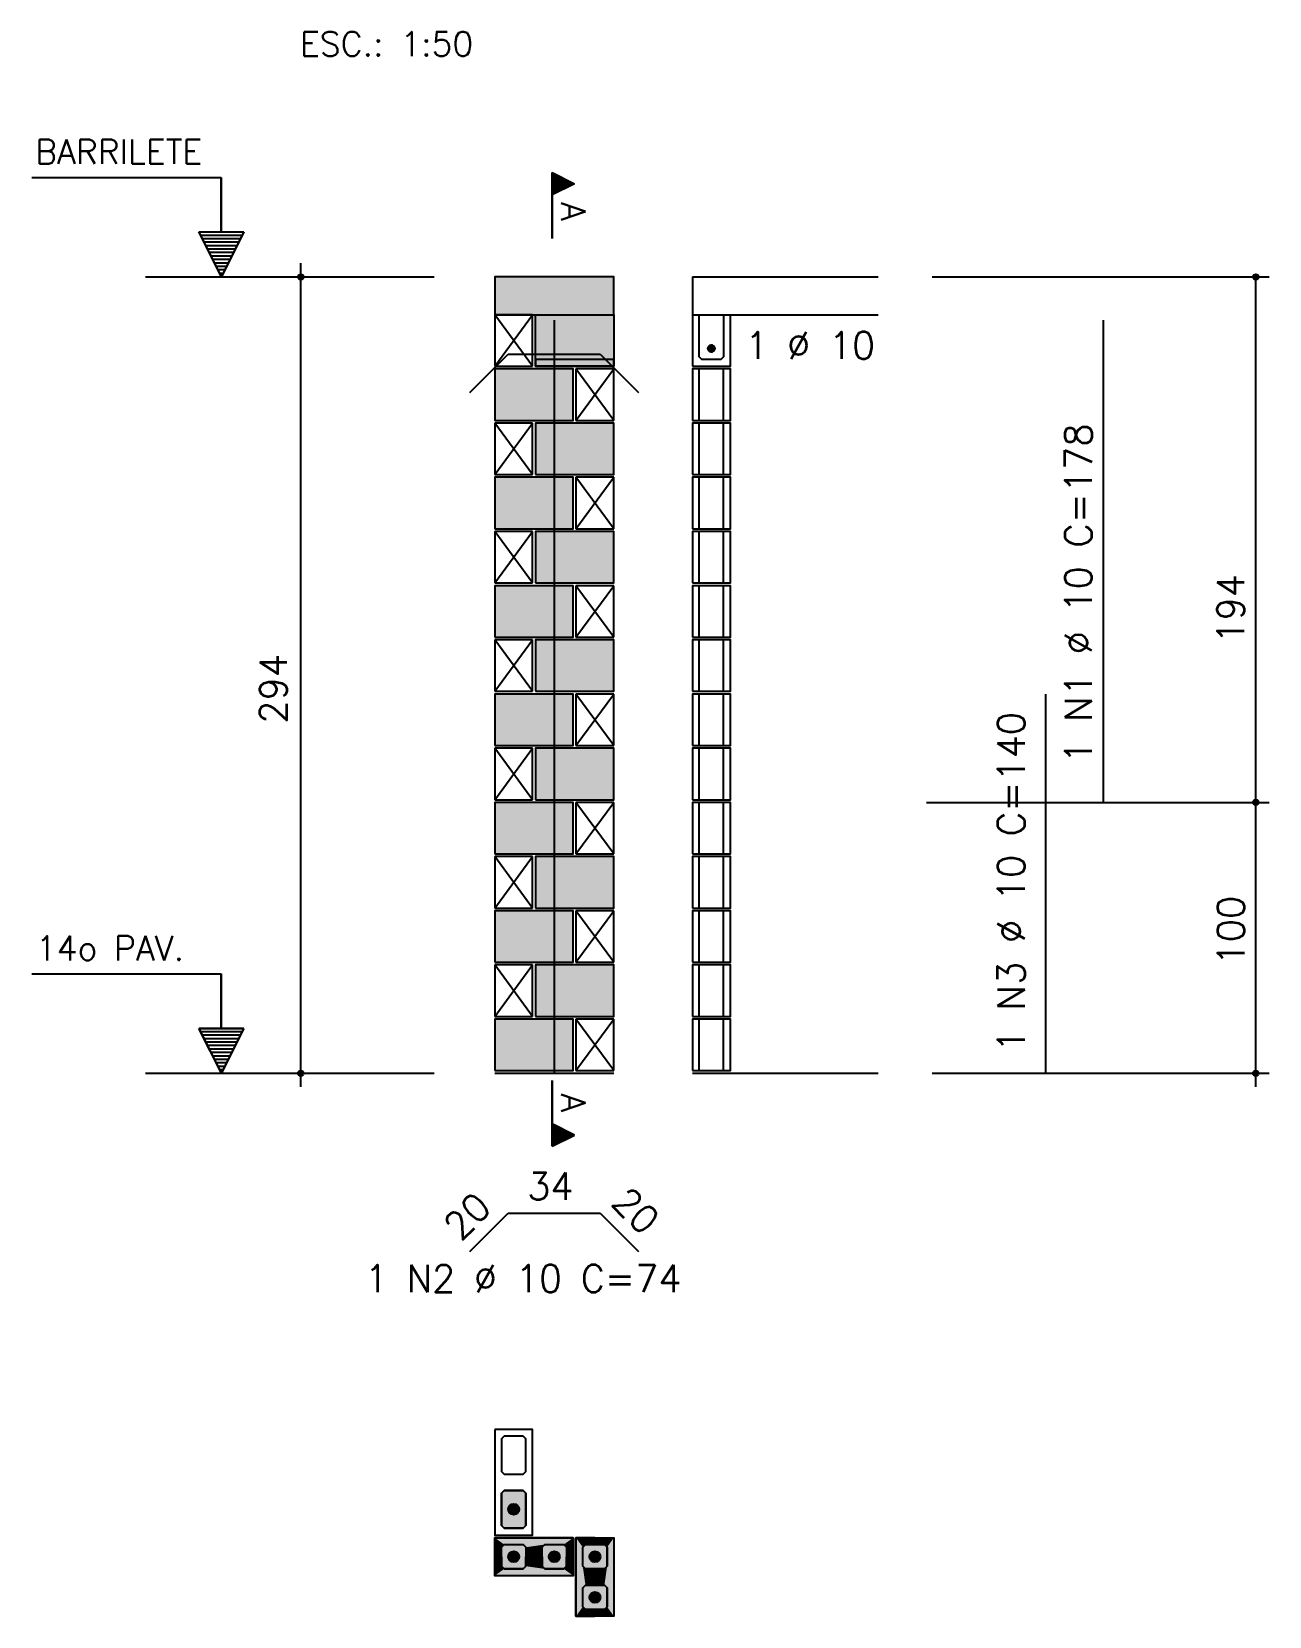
# Model space of a CAD drawing. Extents: x -1 to 122, y -1 to 61.
# Drawn here: x 37.44 to 46.58, y 21.98 to 33.68 of the extents above; entities that cross this region are included whole.
import ezdxf

# ---------------------------------------------------------------- set-up
doc = ezdxf.new("R2010")
doc.units = 0
doc.header["$MEASUREMENT"] = 0
doc.linetypes.add('ESTILO_TQS_0001', pattern=[0.45, 0.3, -0.15])
for name, color, linetype in [('PENA_01', 1, 'CONTINUOUS'), ('PENA_02', 2, 'CONTINUOUS'), ('PENA_03', 3, 'CONTINUOUS'), ('PENA_05', 5, 'CONTINUOUS'), ('PENA_09', 254, 'CONTINUOUS'), ('PENA_11', 252, 'CONTINUOUS'), ('PENA_27', 21, 'CONTINUOUS')]:
    doc.layers.add(name, color=color, linetype=linetype)
doc.styles.get("Standard").update_dxf_attribs({"font": 'ROMANS.SHX'})

msp = doc.modelspace()

# ---------------------------------------------------------------- linework, layer by layer
at = {"layer": 'PENA_01', "linetype": 'Continuous'}
for p, q in [((38.278715, 31.872475), (40.409579, 31.872475)), ((38.278715, 25.992475), (40.409579, 25.992475))]:
    msp.add_line(p, q, dxfattribs=at)
for points in [[(40.927071, 23.313494), (40.907071, 23.293494), (40.907071, 23.053494), (40.927071, 23.033494), (41.067071, 23.033494), (41.087071, 23.053494), (41.087071, 23.293494), (41.067071, 23.313494), (40.927071, 23.313494)], [(40.927071, 22.913494), (40.907071, 22.893494), (40.907071, 22.653494), (40.927071, 22.633494), (41.067071, 22.633494), (41.087071, 22.653494), (41.087071, 22.893494), (41.067071, 22.913494), (40.927071, 22.913494)]]:
    msp.add_lwpolyline(points, dxfattribs=at)
at = {"layer": 'PENA_01', "linetype": 'ESTILO_TQS_0001'}
for points in [[(40.907071, 22.493494), (40.927071, 22.513494), (41.067071, 22.513494), (41.087071, 22.493494), (41.087071, 22.353494), (41.067071, 22.333494), (40.927071, 22.333494), (40.907071, 22.353494), (40.907071, 22.493494)], [(41.207071, 22.493494), (41.227071, 22.513494), (41.367071, 22.513494), (41.387071, 22.493494), (41.387071, 22.353494), (41.367071, 22.333494), (41.227071, 22.333494), (41.207071, 22.353494), (41.207071, 22.493494)], [(41.527071, 22.333494), (41.507071, 22.353494), (41.507071, 22.493494), (41.527071, 22.513494), (41.667071, 22.513494), (41.687071, 22.493494), (41.687071, 22.353494), (41.667071, 22.333494), (41.527071, 22.333494)], [(41.527071, 22.033494), (41.507071, 22.053494), (41.507071, 22.193494), (41.527071, 22.213494), (41.667071, 22.213494), (41.687071, 22.193494), (41.687071, 22.053494), (41.667071, 22.033494), (41.527071, 22.033494)]]:
    msp.add_lwpolyline(points, dxfattribs=at)
at = {"layer": 'PENA_02', "linetype": 'Continuous'}
for p, q in [((41.137071, 31.592475), (40.857071, 31.592475)), ((40.857071, 31.592475), (40.857071, 31.212475)), ((41.137071, 31.212475), (41.137071, 31.592475)), ((40.857071, 31.212475), (41.137071, 31.212475)), ((41.737071, 31.192475), (41.457071, 31.192475)), ((41.457071, 31.192475), (41.457071, 30.812475)), ((41.737071, 30.812475), (41.737071, 31.192475)), ((41.137071, 30.792475), (40.857071, 30.792475)), ((40.857071, 30.792475), (40.857071, 30.412475)), ((41.137071, 30.412475), (41.137071, 30.792475)), ((41.457071, 30.812475), (41.737071, 30.812475)), ((40.857071, 30.412475), (41.137071, 30.412475)), ((41.737071, 30.392475), (41.457071, 30.392475)), ((41.457071, 30.392475), (41.457071, 30.012475)), ((41.737071, 30.012475), (41.737071, 30.392475)), ((41.137071, 29.992475), (40.857071, 29.992475)), ((40.857071, 29.992475), (40.857071, 29.612475)), ((41.137071, 29.612475), (41.137071, 29.992475)), ((41.457071, 30.012475), (41.737071, 30.012475)), ((40.857071, 29.612475), (41.137071, 29.612475)), ((41.737071, 29.592475), (41.457071, 29.592475)), ((41.457071, 29.592475), (41.457071, 29.212475)), ((41.737071, 29.212475), (41.737071, 29.592475)), ((41.137071, 29.192475), (40.857071, 29.192475)), ((40.857071, 29.192475), (40.857071, 28.812475)), ((41.137071, 28.812475), (41.137071, 29.192475)), ((41.457071, 29.212475), (41.737071, 29.212475)), ((40.857071, 28.812475), (41.137071, 28.812475)), ((41.737071, 28.792475), (41.457071, 28.792475)), ((41.457071, 28.792475), (41.457071, 28.412475)), ((41.737071, 28.412475), (41.737071, 28.792475)), ((41.137071, 28.392475), (40.857071, 28.392475)), ((40.857071, 28.392475), (40.857071, 28.012475)), ((41.137071, 28.012475), (41.137071, 28.392475)), ((41.457071, 28.412475), (41.737071, 28.412475)), ((40.857071, 28.012475), (41.137071, 28.012475)), ((41.737071, 27.992475), (41.457071, 27.992475)), ((41.457071, 27.992475), (41.457071, 27.612475)), ((41.737071, 27.612475), (41.737071, 27.992475)), ((41.457071, 27.612475), (41.737071, 27.612475)), ((41.137071, 27.592475), (40.857071, 27.592475)), ((40.857071, 27.592475), (40.857071, 27.212475)), ((41.137071, 27.212475), (41.137071, 27.592475)), ((40.857071, 27.212475), (41.137071, 27.212475)), ((41.737071, 27.192475), (41.457071, 27.192475)), ((41.457071, 27.192475), (41.457071, 26.812475)), ((41.737071, 26.812475), (41.737071, 27.192475)), ((41.137071, 26.792475), (40.857071, 26.792475)), ((40.857071, 26.792475), (40.857071, 26.412475)), ((41.137071, 26.412475), (41.137071, 26.792475)), ((41.457071, 26.812475), (41.737071, 26.812475)), ((40.857071, 26.412475), (41.137071, 26.412475)), ((41.737071, 26.392475), (41.457071, 26.392475)), ((41.457071, 26.392475), (41.457071, 26.012475)), ((41.737071, 26.012475), (41.737071, 26.392475)), ((40.857071, 25.992475), (41.737071, 25.992475)), ((41.457071, 26.012475), (41.737071, 26.012475))]:
    msp.add_line(p, q, dxfattribs=at)
at = {"layer": 'PENA_02', "linetype": 'ESTILO_TQS_0001'}
msp.add_line((41.737071, 31.262475), (41.157071, 31.262475), dxfattribs=at)
at = {"layer": 'PENA_02', "linetype": 'Continuous'}
for points in [[(40.857071, 31.592475), (41.737071, 31.592475), (41.737071, 31.872475), (40.857071, 31.872475), (40.857071, 31.592475)], [(41.737071, 31.212475), (41.157071, 31.212475), (41.157071, 31.592475), (41.737071, 31.592475), (41.737071, 31.212475)], [(40.857071, 30.812475), (41.437071, 30.812475), (41.437071, 31.192475), (40.857071, 31.192475), (40.857071, 30.812475)], [(41.157071, 30.412475), (41.737071, 30.412475), (41.737071, 30.792475), (41.157071, 30.792475), (41.157071, 30.412475)], [(40.857071, 30.012475), (41.437071, 30.012475), (41.437071, 30.392475), (40.857071, 30.392475), (40.857071, 30.012475)], [(41.157071, 29.612475), (41.737071, 29.612475), (41.737071, 29.992475), (41.157071, 29.992475), (41.157071, 29.612475)], [(40.857071, 29.212475), (41.437071, 29.212475), (41.437071, 29.592475), (40.857071, 29.592475), (40.857071, 29.212475)], [(41.157071, 28.812475), (41.737071, 28.812475), (41.737071, 29.192475), (41.157071, 29.192475), (41.157071, 28.812475)], [(40.857071, 28.412475), (41.437071, 28.412475), (41.437071, 28.792475), (40.857071, 28.792475), (40.857071, 28.412475)], [(41.157071, 28.012475), (41.737071, 28.012475), (41.737071, 28.392475), (41.157071, 28.392475), (41.157071, 28.012475)], [(40.857071, 27.612475), (41.437071, 27.612475), (41.437071, 27.992475), (40.857071, 27.992475), (40.857071, 27.612475)], [(41.157071, 27.212475), (41.737071, 27.212475), (41.737071, 27.592475), (41.157071, 27.592475), (41.157071, 27.212475)], [(40.857071, 26.812475), (41.437071, 26.812475), (41.437071, 27.192475), (40.857071, 27.192475), (40.857071, 26.812475)], [(41.157071, 26.412475), (41.737071, 26.412475), (41.737071, 26.792475), (41.157071, 26.792475), (41.157071, 26.412475)], [(40.857071, 26.012475), (41.437071, 26.012475), (41.437071, 26.392475), (40.857071, 26.392475), (40.857071, 26.012475)], [(40.857071, 23.363494), (40.857071, 22.583494), (41.137071, 22.583494), (41.137071, 23.363494), (40.857071, 23.363494)], [(40.857071, 22.563494), (41.437071, 22.563494), (41.437071, 22.283494), (40.857071, 22.283494), (40.857071, 22.563494)], [(41.457071, 21.983494), (41.457071, 22.563494), (41.737071, 22.563494), (41.737071, 21.983494), (41.457071, 21.983494)]]:
    msp.add_lwpolyline(points, dxfattribs=at)
for centre, radius in [((39.424861, 31.872475), 0.02), ((39.424861, 31.872475), 0.01), ((46.477066, 31.872475), 0.02), ((46.477066, 31.872475), 0.01), ((46.477066, 27.992475), 0.02), ((46.477066, 27.992475), 0.01), ((39.424861, 25.992475), 0.02), ((39.424861, 25.992475), 0.01), ((46.477066, 25.992475), 0.02), ((46.477066, 25.992475), 0.01)]:
    msp.add_circle(centre, radius, dxfattribs=at)
at = {"layer": 'PENA_03', "linetype": 'Continuous'}
for p, q in [((41.281188, 32.156112), (41.281188, 32.642494)), ((41.281188, 32.642494), (41.447121, 32.559528)), ((41.281883, 32.641366), (41.44556, 32.559528)), ((41.281884, 32.641366), (41.281884, 32.477689)), ((38.837714, 32.604341), (37.437714, 32.604341)), ((38.837714, 32.204341), (38.837714, 32.604341)), ((38.839114, 32.204341), (38.839114, 32.605741)), ((41.447121, 32.559528), (41.281883, 32.476909)), ((41.44556, 32.559528), (41.281884, 32.477689)), ((41.293952, 32.636112), (41.293952, 32.482943)), ((41.306716, 32.62973), (41.306716, 32.489325)), ((41.31948, 32.623348), (41.31948, 32.495707)), ((41.332244, 32.616966), (41.332244, 32.502089)), ((41.345008, 32.610584), (41.345008, 32.508471)), ((41.357772, 32.604202), (41.357772, 32.514853)), ((41.370536, 32.59782), (41.370536, 32.521235)), ((41.3833, 32.591438), (41.3833, 32.527617)), ((41.396064, 32.585056), (41.396064, 32.533999)), ((41.408828, 32.578674), (41.408828, 32.540381)), ((41.421593, 32.572292), (41.421593, 32.546763)), ((41.434357, 32.56591), (41.434357, 32.553146)), ((41.281884, 32.476909), (41.281884, 32.156112)), ((38.838414, 31.872475), (38.672481, 32.204341)), ((38.672481, 32.204341), (38.837714, 32.204341)), ((38.838414, 31.875597), (38.674737, 32.202949)), ((39.00209, 32.202949), (38.674737, 32.202949)), ((38.991583, 32.178813), (38.685244, 32.178813)), ((39.004347, 32.204341), (38.838414, 31.872475)), ((39.00209, 32.20295), (38.838414, 31.875597)), ((38.839114, 32.204341), (39.004347, 32.204341)), ((38.978819, 32.153285), (38.698009, 32.153285)), ((38.966055, 32.127757), (38.710773, 32.127757)), ((38.95329, 32.102229), (38.723537, 32.102229)), ((38.940526, 32.0767), (38.736301, 32.0767)), ((38.927762, 32.051172), (38.749065, 32.051172)), ((38.914998, 32.025644), (38.761829, 32.025644)), ((38.902234, 32.000116), (38.774593, 32.000116)), ((38.88947, 31.974588), (38.787357, 31.974588)), ((38.876706, 31.94906), (38.800121, 31.94906)), ((39.424861, 25.891943), (39.424861, 31.972475)), ((38.863942, 31.923531), (38.812885, 31.923531)), ((38.851178, 31.898003), (38.82565, 31.898003)), ((42.317071, 31.872475), (42.317071, 31.212475)), ((42.317071, 31.872475), (43.68775, 31.872475)), ((44.08775, 31.872475), (46.577066, 31.872475)), ((46.477066, 25.891943), (46.477066, 31.872475)), ((40.857071, 31.212475), (41.137071, 31.592475)), ((41.137071, 31.212475), (40.857071, 31.592475)), ((42.317071, 31.592475), (43.68775, 31.592475)), ((41.457071, 30.812475), (41.737071, 31.192475)), ((41.737071, 30.812475), (41.457071, 31.192475)), ((42.367071, 30.812475), (42.367071, 31.192475)), ((42.547071, 30.812475), (42.547071, 31.192475)), ((40.857071, 30.412475), (41.137071, 30.792475)), ((41.137071, 30.412475), (40.857071, 30.792475)), ((42.367071, 30.412475), (42.367071, 30.792475)), ((42.547071, 30.412475), (42.547071, 30.792475)), ((41.457071, 30.012475), (41.737071, 30.392475)), ((41.737071, 30.012475), (41.457071, 30.392475)), ((42.367071, 30.012475), (42.367071, 30.392475)), ((42.547071, 30.012475), (42.547071, 30.392475)), ((40.857071, 29.612475), (41.137071, 29.992475)), ((41.137071, 29.612475), (40.857071, 29.992475)), ((42.367071, 29.612475), (42.367071, 29.992475)), ((42.547071, 29.612475), (42.547071, 29.992475)), ((41.457071, 29.212475), (41.737071, 29.592475)), ((41.737071, 29.212475), (41.457071, 29.592475)), ((42.367071, 29.212475), (42.367071, 29.592475)), ((42.547071, 29.212475), (42.547071, 29.592475)), ((40.857071, 28.812475), (41.137071, 29.192475)), ((41.137071, 28.812475), (40.857071, 29.192475)), ((42.367071, 28.812475), (42.367071, 29.192475)), ((42.547071, 28.812475), (42.547071, 29.192475)), ((41.457071, 28.412475), (41.737071, 28.792475)), ((41.737071, 28.412475), (41.457071, 28.792475)), ((42.367071, 28.412475), (42.367071, 28.792475)), ((42.547071, 28.412475), (42.547071, 28.792475)), ((40.857071, 28.012475), (41.137071, 28.392475)), ((41.137071, 28.012475), (40.857071, 28.392475)), ((42.367071, 28.012475), (42.367071, 28.392475)), ((42.547071, 28.012475), (42.547071, 28.392475)), ((41.457071, 27.612475), (41.737071, 27.992475)), ((41.737071, 27.612475), (41.457071, 27.992475)), ((42.367071, 27.612475), (42.367071, 27.992475)), ((42.547071, 27.612475), (42.547071, 27.992475)), ((44.045819, 27.992475), (46.577066, 27.992475)), ((40.857071, 27.212475), (41.137071, 27.592475)), ((41.137071, 27.212475), (40.857071, 27.592475)), ((42.367071, 27.212475), (42.367071, 27.592475)), ((42.547071, 27.212475), (42.547071, 27.592475)), ((41.457071, 26.812475), (41.737071, 27.192475)), ((41.737071, 26.812475), (41.457071, 27.192475)), ((42.367071, 26.812475), (42.367071, 27.192475)), ((42.547071, 26.812475), (42.547071, 27.192475)), ((40.857071, 26.412475), (41.137071, 26.792475)), ((41.137071, 26.412475), (40.857071, 26.792475)), ((42.367071, 26.412475), (42.367071, 26.792475)), ((42.547071, 26.412475), (42.547071, 26.792475)), ((38.837714, 26.724341), (37.437714, 26.724341)), ((38.837714, 26.324341), (38.837714, 26.724341)), ((38.839114, 26.324341), (38.839114, 26.725741)), ((38.838414, 25.992475), (38.672481, 26.324341)), ((38.672481, 26.324341), (38.837714, 26.324341)), ((38.838414, 25.995597), (38.674737, 26.322949)), ((39.00209, 26.322949), (38.674737, 26.322949)), ((39.004347, 26.324341), (38.838414, 25.992475)), ((39.00209, 26.32295), (38.838414, 25.995597)), ((38.839114, 26.324341), (39.004347, 26.324341)), ((41.457071, 26.012475), (41.737071, 26.392475)), ((41.737071, 26.012475), (41.457071, 26.392475)), ((42.367071, 26.012475), (42.367071, 26.392475)), ((42.547071, 26.012475), (42.547071, 26.392475)), ((38.991583, 26.298813), (38.685244, 26.298813)), ((38.978819, 26.273285), (38.698009, 26.273285)), ((38.966055, 26.247757), (38.710773, 26.247757)), ((38.95329, 26.222229), (38.723537, 26.222229)), ((38.940526, 26.1967), (38.736301, 26.1967)), ((38.927762, 26.171172), (38.749065, 26.171172)), ((38.914998, 26.145644), (38.761829, 26.145644)), ((38.902234, 26.120116), (38.774593, 26.120116)), ((38.88947, 26.094588), (38.787357, 26.094588)), ((38.876706, 26.06906), (38.800121, 26.06906)), ((38.863942, 26.043531), (38.812885, 26.043531)), ((38.851178, 26.018003), (38.82565, 26.018003)), ((42.317071, 25.992475), (43.68775, 25.992475)), ((44.08775, 25.992475), (46.577066, 25.992475)), ((41.281188, 25.939755), (41.281188, 25.453373)), ((41.281884, 25.618958), (41.281884, 25.939755)), ((41.281188, 25.453373), (41.447121, 25.536339)), ((41.447121, 25.536339), (41.281883, 25.618958)), ((41.281883, 25.454501), (41.44556, 25.536339)), ((41.281884, 25.454501), (41.281884, 25.618178)), ((41.44556, 25.536339), (41.281884, 25.618178)), ((41.293952, 25.459755), (41.293952, 25.612924)), ((41.306716, 25.466137), (41.306716, 25.606542)), ((41.31948, 25.472519), (41.31948, 25.60016)), ((41.332244, 25.478901), (41.332244, 25.593778)), ((41.345008, 25.485283), (41.345008, 25.587396)), ((41.357772, 25.491665), (41.357772, 25.581014)), ((41.370536, 25.498047), (41.370536, 25.574632)), ((41.3833, 25.504429), (41.3833, 25.56825)), ((41.396064, 25.510811), (41.396064, 25.561868)), ((41.408828, 25.517193), (41.408828, 25.555486)), ((41.421593, 25.523575), (41.421593, 25.549104)), ((41.434357, 25.529957), (41.434357, 25.542721))]:
    msp.add_line(p, q, dxfattribs=at)
for points in [[(42.317071, 31.212475), (42.597071, 31.212475), (42.597071, 31.592475)], [(42.547071, 31.592475), (42.547071, 31.282475), (42.527071, 31.262475), (42.387071, 31.262475), (42.367071, 31.282475), (42.367071, 31.592475)], [(42.48162, 31.343465), (42.479458, 31.353634), (42.473348, 31.362044), (42.464345, 31.367242), (42.454007, 31.368328), (42.44412, 31.365116), (42.436394, 31.35816), (42.432166, 31.348663), (42.432166, 31.338267), (42.436394, 31.328771), (42.44412, 31.321815), (42.454007, 31.318602), (42.464345, 31.319689), (42.473348, 31.324887), (42.479458, 31.333297), (42.48162, 31.343465)], [(42.317071, 30.812475), (42.597071, 30.812475), (42.597071, 31.192475), (42.317071, 31.192475), (42.317071, 30.812475)], [(42.317071, 30.412475), (42.597071, 30.412475), (42.597071, 30.792475), (42.317071, 30.792475), (42.317071, 30.412475)], [(42.317071, 30.012475), (42.597071, 30.012475), (42.597071, 30.392475), (42.317071, 30.392475), (42.317071, 30.012475)], [(42.317071, 29.612475), (42.597071, 29.612475), (42.597071, 29.992475), (42.317071, 29.992475), (42.317071, 29.612475)], [(42.317071, 29.212475), (42.597071, 29.212475), (42.597071, 29.592475), (42.317071, 29.592475), (42.317071, 29.212475)], [(42.317071, 28.812475), (42.597071, 28.812475), (42.597071, 29.192475), (42.317071, 29.192475), (42.317071, 28.812475)], [(42.317071, 28.412475), (42.597071, 28.412475), (42.597071, 28.792475), (42.317071, 28.792475), (42.317071, 28.412475)], [(42.317071, 28.012475), (42.597071, 28.012475), (42.597071, 28.392475), (42.317071, 28.392475), (42.317071, 28.012475)], [(42.317071, 27.612475), (42.597071, 27.612475), (42.597071, 27.992475), (42.317071, 27.992475), (42.317071, 27.612475)], [(42.317071, 27.212475), (42.597071, 27.212475), (42.597071, 27.592475), (42.317071, 27.592475), (42.317071, 27.212475)], [(42.317071, 26.812475), (42.597071, 26.812475), (42.597071, 27.192475), (42.317071, 27.192475), (42.317071, 26.812475)], [(42.317071, 26.412475), (42.597071, 26.412475), (42.597071, 26.792475), (42.317071, 26.792475), (42.317071, 26.412475)], [(42.317071, 26.012475), (42.597071, 26.012475), (42.597071, 26.392475), (42.317071, 26.392475), (42.317071, 26.012475)], [(40.927071, 22.633494), (40.907071, 22.653494), (40.907071, 22.893494), (40.927071, 22.913494), (41.067071, 22.913494), (41.087071, 22.893494), (41.087071, 22.653494), (41.067071, 22.633494), (40.927071, 22.633494)], [(41.087071, 22.353494), (41.067071, 22.333494), (40.927071, 22.333494), (40.907071, 22.353494), (40.907071, 22.493494), (40.927071, 22.513494), (41.067071, 22.513494), (41.087071, 22.493494), (41.087071, 22.353494)], [(41.387071, 22.353494), (41.367071, 22.333494), (41.227071, 22.333494), (41.207071, 22.353494), (41.207071, 22.493494), (41.227071, 22.513494), (41.367071, 22.513494), (41.387071, 22.493494), (41.387071, 22.353494)], [(41.687071, 22.353494), (41.667071, 22.333494), (41.527071, 22.333494), (41.507071, 22.353494), (41.507071, 22.493494), (41.527071, 22.513494), (41.667071, 22.513494), (41.687071, 22.493494), (41.687071, 22.353494)], [(41.687071, 22.053494), (41.667071, 22.033494), (41.527071, 22.033494), (41.507071, 22.053494), (41.507071, 22.193494), (41.527071, 22.213494), (41.667071, 22.213494), (41.687071, 22.193494), (41.687071, 22.053494)]]:
    msp.add_lwpolyline(points, dxfattribs=at)
for centre, radius in [((42.45662, 31.343465), 0.025), ((40.997071, 22.773494), 0.04), ((40.997071, 22.423494), 0.04), ((41.297071, 22.423494), 0.04), ((41.597071, 22.423494), 0.04), ((41.597071, 22.123494), 0.04)]:
    msp.add_circle(centre, radius, dxfattribs=at)
for points in [[(42.48162, 31.343465), (42.436394, 31.35816), (42.432166, 31.348663)], [(42.48162, 31.343465), (42.44412, 31.365116), (42.433127, 31.352016)], [(42.48162, 31.343465), (42.44412, 31.365116), (42.436394, 31.35816)], [(42.48162, 31.343465), (42.454007, 31.368328), (42.44412, 31.365116)], [(42.48162, 31.343465), (42.460961, 31.368085), (42.44412, 31.365116)], [(42.48162, 31.343465), (42.464345, 31.367242), (42.454007, 31.368328)], [(42.48162, 31.343465), (42.475771, 31.359535), (42.460961, 31.368085)], [(42.48162, 31.343465), (42.473348, 31.362044), (42.464345, 31.367242)], [(42.48162, 31.343465), (42.479458, 31.353634), (42.473348, 31.362044)], [(42.48162, 31.343465), (42.432166, 31.348663), (42.432166, 31.338267)], [(42.48162, 31.343465), (42.432166, 31.338267), (42.436394, 31.328771)], [(42.48162, 31.343465), (42.433127, 31.352016), (42.433127, 31.334915)], [(42.48162, 31.343465), (42.433127, 31.334915), (42.44412, 31.321815)], [(42.48162, 31.343465), (42.436394, 31.328771), (42.44412, 31.321815)], [(42.48162, 31.343465), (42.44412, 31.321815), (42.460961, 31.318845)], [(42.48162, 31.343465), (42.44412, 31.321815), (42.454007, 31.318602)], [(42.48162, 31.343465), (42.454007, 31.318602), (42.464345, 31.319689)], [(42.48162, 31.343465), (42.460961, 31.318845), (42.475771, 31.327395)], [(42.48162, 31.343465), (42.464345, 31.319689), (42.473348, 31.324887)], [(42.48162, 31.343465), (42.473348, 31.324887), (42.479458, 31.333297)], [(42.48162, 31.343465), (42.475771, 31.327395), (42.48162, 31.343465)], [(42.48162, 31.343465), (42.479458, 31.333297), (42.48162, 31.343465)], [(41.037071, 22.773494), (40.977071, 22.808135), (40.959483, 22.787175)], [(41.037071, 22.773494), (40.959483, 22.787175), (40.959483, 22.759814)], [(41.037071, 22.773494), (40.959483, 22.759814), (40.977071, 22.738853)], [(41.037071, 22.773494), (41.004017, 22.812887), (40.977071, 22.808135)], [(41.037071, 22.773494), (40.977071, 22.738853), (41.004017, 22.734102)], [(41.037071, 22.773494), (41.027713, 22.799206), (41.004017, 22.812887)], [(41.037071, 22.773494), (41.004017, 22.734102), (41.027713, 22.747783)], [(41.037071, 22.773494), (41.027713, 22.747783), (41.037071, 22.773494)], [(41.037071, 22.423494), (41.004017, 22.462887), (40.977071, 22.458135)], [(41.037071, 22.423494), (41.027713, 22.449206), (41.004017, 22.462887)], [(41.337071, 22.423494), (41.304017, 22.462887), (41.277071, 22.458135)], [(41.337071, 22.423494), (41.327713, 22.449206), (41.304017, 22.462887)], [(41.637071, 22.423494), (41.604017, 22.462887), (41.577071, 22.458135)], [(41.637071, 22.423494), (41.627713, 22.449206), (41.604017, 22.462887)], [(41.037071, 22.423494), (40.977071, 22.458135), (40.959483, 22.437175)], [(41.037071, 22.423494), (40.959483, 22.437175), (40.959483, 22.409814)], [(41.037071, 22.423494), (40.959483, 22.409814), (40.977071, 22.388853)], [(41.037071, 22.423494), (40.977071, 22.388853), (41.004017, 22.384102)], [(41.037071, 22.423494), (41.004017, 22.384102), (41.027713, 22.397783)], [(41.037071, 22.423494), (41.027713, 22.397783), (41.037071, 22.423494)], [(41.337071, 22.423494), (41.277071, 22.458135), (41.259483, 22.437175)], [(41.337071, 22.423494), (41.259483, 22.437175), (41.259483, 22.409814)], [(41.337071, 22.423494), (41.259483, 22.409814), (41.277071, 22.388853)], [(41.337071, 22.423494), (41.277071, 22.388853), (41.304017, 22.384102)], [(41.337071, 22.423494), (41.304017, 22.384102), (41.327713, 22.397783)], [(41.337071, 22.423494), (41.327713, 22.397783), (41.337071, 22.423494)], [(41.637071, 22.423494), (41.577071, 22.458135), (41.559483, 22.437175)], [(41.637071, 22.423494), (41.559483, 22.437175), (41.559483, 22.409814)], [(41.637071, 22.423494), (41.559483, 22.409814), (41.577071, 22.388853)], [(41.637071, 22.423494), (41.577071, 22.388853), (41.604017, 22.384102)], [(41.637071, 22.423494), (41.604017, 22.384102), (41.627713, 22.397783)], [(41.637071, 22.423494), (41.627713, 22.397783), (41.637071, 22.423494)], [(41.637071, 22.123494), (41.577071, 22.158135), (41.559483, 22.137175)], [(41.637071, 22.123494), (41.559483, 22.137175), (41.559483, 22.109814)], [(41.637071, 22.123494), (41.559483, 22.109814), (41.577071, 22.088853)], [(41.637071, 22.123494), (41.604017, 22.162887), (41.577071, 22.158135)], [(41.637071, 22.123494), (41.577071, 22.088853), (41.604017, 22.084102)], [(41.637071, 22.123494), (41.627713, 22.149206), (41.604017, 22.162887)], [(41.637071, 22.123494), (41.604017, 22.084102), (41.627713, 22.097783)], [(41.637071, 22.123494), (41.627713, 22.097783), (41.637071, 22.123494)]]:
    msp.add_solid(points, dxfattribs=at)
at = {"layer": 'PENA_05', "linetype": 'Continuous'}
for p, q in [((45.353316, 27.989553), (45.353316, 31.552475)), ((40.674228, 31.019608), (40.957071, 31.302451)), ((40.957071, 31.302451), (41.636901, 31.302479)), ((41.636901, 31.302479), (41.919743, 31.019636)), ((44.927392, 25.992475), (44.927392, 28.792475)), ((40.674228, 24.67604), (40.957071, 24.958882)), ((40.957071, 24.958882), (41.636901, 24.958911)), ((41.636901, 24.958911), (41.919743, 24.676068))]:
    msp.add_line(p, q, dxfattribs=at)
msp.add_lwpolyline([(41.297071, 31.552475), (41.297071, 25.992475)], dxfattribs=at)
at = {"layer": 'PENA_09', "linetype": 'Continuous'}
msp.add_lwpolyline([(41.157071, 31.592475), (41.737071, 31.592475), (41.737071, 31.262475), (41.157071, 31.262475), (41.157071, 31.592475)], dxfattribs=at)
for points in [[(41.157071, 31.592475), (41.737071, 31.592475), (41.737071, 31.262475)], [(41.157071, 31.592475), (41.737071, 31.262475), (41.157071, 31.262475)], [(41.157071, 31.592475), (41.157071, 31.262475), (41.157071, 31.592475)]]:
    msp.add_solid(points, dxfattribs=at)
at = {"layer": 'PENA_11', "linetype": 'Continuous'}
for points in [[(40.857071, 31.592475), (41.737071, 31.592475), (41.737071, 31.872475)], [(40.857071, 31.592475), (41.737071, 31.872475), (40.857071, 31.872475)], [(40.857071, 31.592475), (40.857071, 31.872475), (40.857071, 31.592475)], [(40.927071, 22.633494), (40.907071, 22.893494), (40.927071, 22.913494)], [(40.927071, 22.633494), (40.907071, 22.653494), (40.907071, 22.893494)], [(40.927071, 22.633494), (40.927071, 22.913494), (41.067071, 22.913494)], [(40.927071, 22.633494), (41.067071, 22.913494), (41.087071, 22.893494)], [(40.927071, 22.633494), (41.087071, 22.893494), (41.087071, 22.653494)], [(40.927071, 22.633494), (41.087071, 22.653494), (41.067071, 22.633494)], [(40.927071, 22.633494), (41.067071, 22.633494), (40.927071, 22.633494)], [(41.087071, 22.353494), (40.907071, 22.493494), (40.927071, 22.513494)], [(41.087071, 22.353494), (40.907071, 22.353494), (40.907071, 22.493494)], [(41.087071, 22.353494), (40.927071, 22.513494), (41.067071, 22.513494)], [(41.087071, 22.353494), (41.067071, 22.513494), (41.087071, 22.493494)], [(41.087071, 22.353494), (41.087071, 22.493494), (41.087071, 22.353494)], [(41.387071, 22.353494), (41.207071, 22.493494), (41.227071, 22.513494)], [(41.387071, 22.353494), (41.207071, 22.353494), (41.207071, 22.493494)], [(41.387071, 22.353494), (41.227071, 22.513494), (41.367071, 22.513494)], [(41.387071, 22.353494), (41.367071, 22.513494), (41.387071, 22.493494)], [(41.387071, 22.353494), (41.387071, 22.493494), (41.387071, 22.353494)], [(41.687071, 22.353494), (41.507071, 22.493494), (41.527071, 22.513494)], [(41.687071, 22.353494), (41.507071, 22.353494), (41.507071, 22.493494)], [(41.687071, 22.353494), (41.527071, 22.513494), (41.667071, 22.513494)], [(41.687071, 22.353494), (41.667071, 22.513494), (41.687071, 22.493494)], [(41.687071, 22.353494), (41.687071, 22.493494), (41.687071, 22.353494)], [(41.087071, 22.353494), (40.927071, 22.333494), (40.907071, 22.353494)], [(41.087071, 22.353494), (41.067071, 22.333494), (40.927071, 22.333494)], [(41.387071, 22.353494), (41.227071, 22.333494), (41.207071, 22.353494)], [(41.387071, 22.353494), (41.367071, 22.333494), (41.227071, 22.333494)], [(41.687071, 22.353494), (41.527071, 22.333494), (41.507071, 22.353494)], [(41.687071, 22.353494), (41.667071, 22.333494), (41.527071, 22.333494)], [(41.687071, 22.053494), (41.507071, 22.193494), (41.527071, 22.213494)], [(41.687071, 22.053494), (41.507071, 22.053494), (41.507071, 22.193494)], [(41.687071, 22.053494), (41.527071, 22.213494), (41.667071, 22.213494)], [(41.687071, 22.053494), (41.667071, 22.213494), (41.687071, 22.193494)], [(41.687071, 22.053494), (41.687071, 22.193494), (41.687071, 22.053494)], [(41.687071, 22.053494), (41.527071, 22.033494), (41.507071, 22.053494)], [(41.687071, 22.053494), (41.667071, 22.033494), (41.527071, 22.033494)]]:
    msp.add_solid(points, dxfattribs=at)
at = {"layer": 'PENA_27', "linetype": 'Continuous'}
for points in [[(41.157071, 31.212475), (41.737071, 31.212475), (41.737071, 31.262475), (41.157071, 31.262475), (41.157071, 31.212475)], [(40.857071, 30.812475), (41.437071, 30.812475), (41.437071, 31.192475), (40.857071, 31.192475), (40.857071, 30.812475)], [(41.157071, 30.412475), (41.737071, 30.412475), (41.737071, 30.792475), (41.157071, 30.792475), (41.157071, 30.412475)], [(40.857071, 30.012475), (41.437071, 30.012475), (41.437071, 30.392475), (40.857071, 30.392475), (40.857071, 30.012475)], [(41.157071, 29.612475), (41.737071, 29.612475), (41.737071, 29.992475), (41.157071, 29.992475), (41.157071, 29.612475)], [(40.857071, 29.212475), (41.437071, 29.212475), (41.437071, 29.592475), (40.857071, 29.592475), (40.857071, 29.212475)], [(41.157071, 28.812475), (41.737071, 28.812475), (41.737071, 29.192475), (41.157071, 29.192475), (41.157071, 28.812475)], [(40.857071, 28.412475), (41.437071, 28.412475), (41.437071, 28.792475), (40.857071, 28.792475), (40.857071, 28.412475)], [(41.157071, 28.012475), (41.737071, 28.012475), (41.737071, 28.392475), (41.157071, 28.392475), (41.157071, 28.012475)], [(40.857071, 27.612475), (41.437071, 27.612475), (41.437071, 27.992475), (40.857071, 27.992475), (40.857071, 27.612475)], [(41.157071, 27.212475), (41.737071, 27.212475), (41.737071, 27.592475), (41.157071, 27.592475), (41.157071, 27.212475)], [(40.857071, 26.812475), (41.437071, 26.812475), (41.437071, 27.192475), (40.857071, 27.192475), (40.857071, 26.812475)], [(41.157071, 26.412475), (41.737071, 26.412475), (41.737071, 26.792475), (41.157071, 26.792475), (41.157071, 26.412475)], [(40.857071, 26.012475), (41.437071, 26.012475), (41.437071, 26.392475), (40.857071, 26.392475), (40.857071, 26.012475)], [(41.437071, 22.563494), (40.857071, 22.563494), (40.857071, 22.423494), (40.907071, 22.423494), (40.907071, 22.493494), (40.927071, 22.513494), (41.067071, 22.513494), (41.087071, 22.493494), (41.087071, 22.423494), (41.207071, 22.423494), (41.207071, 22.493494), (41.227071, 22.513494), (41.367071, 22.513494), (41.387071, 22.493494), (41.387071, 22.423494), (41.437071, 22.423494), (41.437071, 22.563494)], [(41.457071, 22.563494), (41.457071, 21.983494), (41.597071, 21.983494), (41.597071, 22.033494), (41.527071, 22.033494), (41.507071, 22.053494), (41.507071, 22.193494), (41.527071, 22.213494), (41.597071, 22.213494), (41.597071, 22.333494), (41.527071, 22.333494), (41.507071, 22.353494), (41.507071, 22.493494), (41.527071, 22.513494), (41.597071, 22.513494), (41.597071, 22.563494), (41.457071, 22.563494)], [(41.737071, 22.563494), (41.737071, 21.983494), (41.597071, 21.983494), (41.597071, 22.033494), (41.667071, 22.033494), (41.687071, 22.053494), (41.687071, 22.193494), (41.667071, 22.213494), (41.597071, 22.213494), (41.597071, 22.333494), (41.667071, 22.333494), (41.687071, 22.353494), (41.687071, 22.493494), (41.667071, 22.513494), (41.597071, 22.513494), (41.597071, 22.563494), (41.737071, 22.563494)], [(41.437071, 22.283494), (40.857071, 22.283494), (40.857071, 22.423494), (40.907071, 22.423494), (40.907071, 22.353494), (40.927071, 22.333494), (41.067071, 22.333494), (41.087071, 22.353494), (41.087071, 22.423494), (41.207071, 22.423494), (41.207071, 22.353494), (41.227071, 22.333494), (41.367071, 22.333494), (41.387071, 22.353494), (41.387071, 22.423494), (41.437071, 22.423494), (41.437071, 22.283494)]]:
    msp.add_lwpolyline(points, dxfattribs=at)
for points in [[(41.157071, 31.212475), (41.737071, 31.212475), (41.737071, 31.262475)], [(41.157071, 31.212475), (41.737071, 31.262475), (41.157071, 31.262475)], [(41.157071, 31.212475), (41.157071, 31.262475), (41.157071, 31.212475)], [(40.857071, 30.812475), (41.437071, 30.812475), (41.437071, 31.192475)], [(40.857071, 30.812475), (41.437071, 31.192475), (40.857071, 31.192475)], [(40.857071, 30.812475), (40.857071, 31.192475), (40.857071, 30.812475)], [(41.157071, 30.412475), (41.737071, 30.412475), (41.737071, 30.792475)], [(41.157071, 30.412475), (41.737071, 30.792475), (41.157071, 30.792475)], [(41.157071, 30.412475), (41.157071, 30.792475), (41.157071, 30.412475)], [(40.857071, 30.012475), (41.437071, 30.012475), (41.437071, 30.392475)], [(40.857071, 30.012475), (41.437071, 30.392475), (40.857071, 30.392475)], [(40.857071, 30.012475), (40.857071, 30.392475), (40.857071, 30.012475)], [(41.157071, 29.612475), (41.737071, 29.612475), (41.737071, 29.992475)], [(41.157071, 29.612475), (41.737071, 29.992475), (41.157071, 29.992475)], [(41.157071, 29.612475), (41.157071, 29.992475), (41.157071, 29.612475)], [(40.857071, 29.212475), (41.437071, 29.212475), (41.437071, 29.592475)], [(40.857071, 29.212475), (41.437071, 29.592475), (40.857071, 29.592475)], [(40.857071, 29.212475), (40.857071, 29.592475), (40.857071, 29.212475)], [(41.157071, 28.812475), (41.737071, 28.812475), (41.737071, 29.192475)], [(41.157071, 28.812475), (41.737071, 29.192475), (41.157071, 29.192475)], [(41.157071, 28.812475), (41.157071, 29.192475), (41.157071, 28.812475)], [(40.857071, 28.412475), (41.437071, 28.412475), (41.437071, 28.792475)], [(40.857071, 28.412475), (41.437071, 28.792475), (40.857071, 28.792475)], [(40.857071, 28.412475), (40.857071, 28.792475), (40.857071, 28.412475)], [(41.157071, 28.012475), (41.737071, 28.012475), (41.737071, 28.392475)], [(41.157071, 28.012475), (41.737071, 28.392475), (41.157071, 28.392475)], [(41.157071, 28.012475), (41.157071, 28.392475), (41.157071, 28.012475)], [(40.857071, 27.612475), (41.437071, 27.612475), (41.437071, 27.992475)], [(40.857071, 27.612475), (41.437071, 27.992475), (40.857071, 27.992475)], [(40.857071, 27.612475), (40.857071, 27.992475), (40.857071, 27.612475)], [(41.157071, 27.212475), (41.737071, 27.212475), (41.737071, 27.592475)], [(41.157071, 27.212475), (41.737071, 27.592475), (41.157071, 27.592475)], [(41.157071, 27.212475), (41.157071, 27.592475), (41.157071, 27.212475)], [(40.857071, 26.812475), (41.437071, 26.812475), (41.437071, 27.192475)], [(40.857071, 26.812475), (41.437071, 27.192475), (40.857071, 27.192475)], [(40.857071, 26.812475), (40.857071, 27.192475), (40.857071, 26.812475)], [(41.157071, 26.412475), (41.737071, 26.412475), (41.737071, 26.792475)], [(41.157071, 26.412475), (41.737071, 26.792475), (41.157071, 26.792475)], [(41.157071, 26.412475), (41.157071, 26.792475), (41.157071, 26.412475)], [(40.857071, 26.012475), (41.437071, 26.012475), (41.437071, 26.392475)], [(40.857071, 26.012475), (41.437071, 26.392475), (40.857071, 26.392475)], [(40.857071, 26.012475), (40.857071, 26.392475), (40.857071, 26.012475)], [(41.437071, 22.563494), (40.857071, 22.563494), (40.927071, 22.513494)], [(40.857071, 22.563494), (40.857071, 22.423494), (40.907071, 22.423494)], [(40.857071, 22.563494), (40.907071, 22.423494), (40.907071, 22.493494)], [(40.857071, 22.563494), (40.907071, 22.493494), (40.927071, 22.513494)], [(41.437071, 22.563494), (40.927071, 22.513494), (41.067071, 22.513494)], [(41.437071, 22.563494), (41.067071, 22.513494), (41.087071, 22.493494)], [(41.437071, 22.563494), (41.087071, 22.493494), (41.227071, 22.513494)], [(41.087071, 22.493494), (41.207071, 22.493494), (41.227071, 22.513494)], [(41.087071, 22.493494), (41.087071, 22.423494), (41.207071, 22.423494)], [(41.087071, 22.493494), (41.207071, 22.423494), (41.207071, 22.493494)], [(41.437071, 22.563494), (41.227071, 22.513494), (41.367071, 22.513494)], [(41.437071, 22.563494), (41.367071, 22.513494), (41.387071, 22.493494)], [(41.437071, 22.563494), (41.387071, 22.493494), (41.437071, 22.423494)], [(41.437071, 22.423494), (41.387071, 22.493494), (41.387071, 22.423494)], [(41.597071, 22.563494), (41.457071, 22.563494), (41.527071, 22.513494)], [(41.527071, 22.513494), (41.457071, 22.563494), (41.507071, 22.493494)], [(41.457071, 22.563494), (41.507071, 22.193494), (41.507071, 22.493494)], [(41.457071, 22.563494), (41.507071, 22.053494), (41.507071, 22.193494)], [(41.457071, 21.983494), (41.507071, 22.053494), (41.457071, 22.563494)], [(41.507071, 22.493494), (41.507071, 22.193494), (41.507071, 22.353494)], [(41.597071, 22.513494), (41.597071, 22.563494), (41.527071, 22.513494)], [(41.667071, 22.513494), (41.597071, 22.513494), (41.737071, 22.563494)], [(41.597071, 22.513494), (41.597071, 22.563494), (41.737071, 22.563494)], [(41.687071, 22.493494), (41.667071, 22.513494), (41.737071, 22.563494)], [(41.687071, 22.353494), (41.737071, 22.563494), (41.687071, 22.193494)], [(41.687071, 22.193494), (41.737071, 22.563494), (41.687071, 22.053494)], [(41.737071, 22.563494), (41.737071, 21.983494), (41.687071, 22.053494)], [(41.687071, 22.353494), (41.687071, 22.493494), (41.737071, 22.563494)], [(40.857071, 22.283494), (40.857071, 22.423494), (40.907071, 22.423494)], [(40.857071, 22.283494), (40.907071, 22.423494), (40.907071, 22.353494)], [(40.857071, 22.283494), (40.907071, 22.353494), (40.927071, 22.333494)], [(41.437071, 22.283494), (41.067071, 22.333494), (41.087071, 22.353494)], [(41.087071, 22.353494), (41.087071, 22.423494), (41.207071, 22.423494)], [(41.087071, 22.353494), (41.207071, 22.423494), (41.207071, 22.353494)], [(41.437071, 22.283494), (41.087071, 22.353494), (41.227071, 22.333494)], [(41.087071, 22.353494), (41.207071, 22.353494), (41.227071, 22.333494)], [(41.437071, 22.283494), (41.367071, 22.333494), (41.387071, 22.353494)], [(41.437071, 22.283494), (41.387071, 22.353494), (41.437071, 22.423494)], [(41.437071, 22.423494), (41.387071, 22.353494), (41.387071, 22.423494)], [(41.507071, 22.193494), (41.527071, 22.213494), (41.507071, 22.353494)], [(41.507071, 22.353494), (41.527071, 22.213494), (41.527071, 22.333494)], [(41.667071, 22.333494), (41.687071, 22.353494), (41.667071, 22.213494)], [(41.667071, 22.213494), (41.687071, 22.353494), (41.687071, 22.193494)], [(41.437071, 22.283494), (40.857071, 22.283494), (40.927071, 22.333494)], [(41.437071, 22.283494), (40.927071, 22.333494), (41.067071, 22.333494)], [(41.437071, 22.283494), (41.227071, 22.333494), (41.367071, 22.333494)], [(41.527071, 22.213494), (41.597071, 22.213494), (41.527071, 22.333494)], [(41.527071, 22.333494), (41.597071, 22.213494), (41.597071, 22.333494)], [(41.597071, 22.213494), (41.667071, 22.333494), (41.667071, 22.213494)], [(41.597071, 22.213494), (41.597071, 22.333494), (41.667071, 22.333494)], [(41.457071, 21.983494), (41.527071, 22.033494), (41.507071, 22.053494)], [(41.597071, 21.983494), (41.527071, 22.033494), (41.457071, 21.983494)], [(41.597071, 21.983494), (41.597071, 22.033494), (41.527071, 22.033494)], [(41.737071, 21.983494), (41.597071, 21.983494), (41.667071, 22.033494)], [(41.667071, 22.033494), (41.597071, 21.983494), (41.597071, 22.033494)], [(41.687071, 22.053494), (41.737071, 21.983494), (41.667071, 22.033494)]]:
    msp.add_solid(points, dxfattribs=at)

# ---------------------------------------------------------------- texts
at = {"layer": 'PENA_03', "linetype": 'Continuous'}
for s, height, p in [('ESC.: 1:50', 0.18, (39.418686, 33.502475)), ('BARRILETE', 0.18, (37.46342, 32.706214)), ('1 %%c 10', 0.2, (42.706779, 31.266394)), ('14o PAV.', 0.18, (37.467985, 26.826214)), ('1 N2 %%c 10 C=74', 0.2, (39.897218, 24.377757))]:
    msp.add_text(s, height=height, dxfattribs=at).set_placement(p)
for s, height, rotation, p in [('A', 0.18, 270, (41.348217, 32.424095)), ('1 N1 %%c 10 C=178', 0.2, 90, (45.267327, 28.279247)), ('194', 0.2, 90, (46.391673, 29.164281)), ('294', 0.2, 90, (39.322557, 28.573873)), ('1 N3 %%c 10 C=140', 0.2, 90, (44.770703, 26.148569)), ('100', 0.2, 90, (46.393288, 26.788722)), ('A', 0.18, 270, (41.348217, 25.843201)), ('34', 0.2, 0.002393, (41.096982, 25.058888)), ('20', 0.2, 45, (40.603518, 24.74675)), ('20', 0.2, 315, (41.707611, 25.029621))]:
    msp.add_text(s, height=height, rotation=rotation, dxfattribs=at).set_placement(p)

doc.saveas('drawing.dxf')
